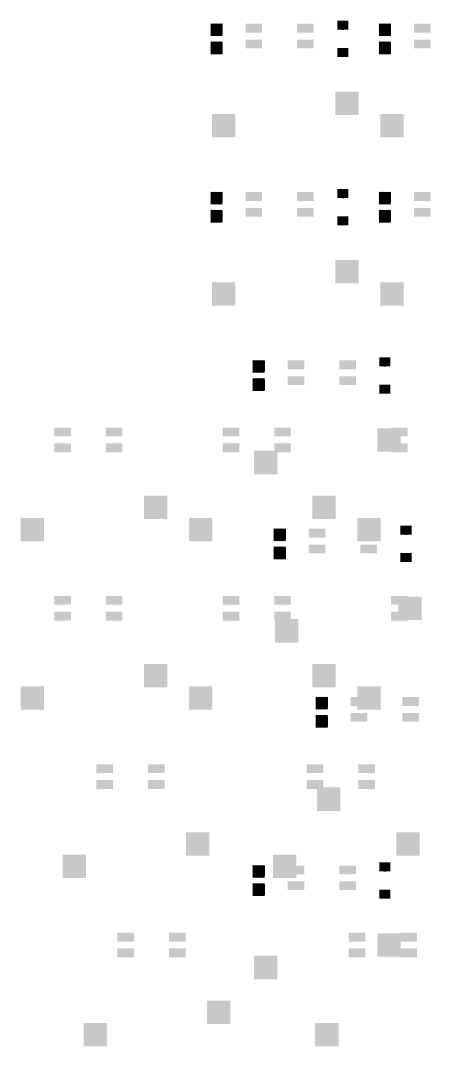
# Model space of a CAD drawing. Extents: x -401 to 1070, y -422 to 1263.
# Drawn here: x 403.8 to 450.2, y -306.8 to -190.7 of the extents above; entities that cross this region are included whole.
import ezdxf

# ---------------------------------------------------------------- set-up
doc = ezdxf.new("R2010")
doc.units = 0
doc.header["$MEASUREMENT"] = 0
for name, color, linetype, true_color in [('BottomLayer', 5, 'Continuous', 0x0000ff), ('BottomPasteMaskLayer', 7, 'Continuous', 0x800000), ('BottomSolderMaskLayer', 7, 'Continuous', 0xaa00ff), ('Document', 7, 'Continuous', 0xffffff)]:
    doc.layers.add(name, color=color, linetype=linetype, true_color=true_color)

msp = doc.modelspace()

# ---------------------------------------------------------------- hatches: boundary and pattern name
at = {"layer": 'BottomLayer'}
for points in [[(425.34, -192.44), (426.69, -192.44), (426.69, -191.03), (425.34, -191.03)], [(429.35, -191.11), (431.13, -191.11), (431.13, -192), (429.35, -192)], [(435.19, -191.11), (436.97, -191.11), (436.97, -192), (435.19, -192)], [(439.7, -190.71), (439.7, -191.71), (440.9, -191.71), (440.9, -190.71)], [(444.39, -192.44), (445.74, -192.44), (445.74, -191.03), (444.39, -191.03)], [(448.4, -191.11), (450.18, -191.11), (450.18, -192), (448.4, -192)], [(425.34, -193.09), (426.69, -193.09), (426.69, -194.5), (425.34, -194.5)], [(429.35, -192.89), (431.13, -192.89), (431.13, -193.78), (429.35, -193.78)], [(435.19, -192.89), (436.97, -192.89), (436.97, -193.78), (435.19, -193.78)], [(439.7, -193.81), (439.7, -194.81), (440.9, -194.81), (440.9, -193.81)], [(444.39, -193.09), (445.74, -193.09), (445.74, -194.5), (444.39, -194.5)], [(448.4, -192.89), (450.18, -192.89), (450.18, -193.78), (448.4, -193.78)], [(439.51, -198.79), (442.05, -198.79), (442.05, -201.33), (439.51, -201.33)], [(425.54, -201.33), (428.08, -201.33), (428.08, -203.87), (425.54, -203.87)], [(444.59, -201.33), (447.13, -201.33), (447.13, -203.87), (444.59, -203.87)], [(425.34, -211.49), (426.69, -211.49), (426.69, -210.08), (425.34, -210.08)], [(439.7, -209.76), (439.7, -210.76), (440.9, -210.76), (440.9, -209.76)], [(444.39, -211.49), (445.74, -211.49), (445.74, -210.08), (444.39, -210.08)], [(429.35, -210.16), (431.13, -210.16), (431.13, -211.05), (429.35, -211.05)], [(435.19, -210.16), (436.97, -210.16), (436.97, -211.05), (435.19, -211.05)], [(448.4, -210.16), (450.18, -210.16), (450.18, -211.05), (448.4, -211.05)], [(425.34, -212.14), (426.69, -212.14), (426.69, -213.55), (425.34, -213.55)], [(429.35, -211.94), (431.13, -211.94), (431.13, -212.83), (429.35, -212.83)], [(435.19, -211.94), (436.97, -211.94), (436.97, -212.83), (435.19, -212.83)], [(444.39, -212.14), (445.74, -212.14), (445.74, -213.55), (444.39, -213.55)], [(448.4, -211.94), (450.18, -211.94), (450.18, -212.83), (448.4, -212.83)], [(439.7, -212.86), (439.7, -213.86), (440.9, -213.86), (440.9, -212.86)], [(439.51, -217.84), (442.05, -217.84), (442.05, -220.38), (439.51, -220.38)], [(425.54, -220.38), (428.08, -220.38), (428.08, -222.92), (425.54, -222.92)], [(444.59, -220.38), (447.13, -220.38), (447.13, -222.92), (444.59, -222.92)], [(430.1, -230.54), (431.45, -230.54), (431.45, -229.13), (430.1, -229.13)], [(434.11, -229.21), (435.89, -229.21), (435.89, -230.1), (434.11, -230.1)], [(439.95, -229.21), (441.73, -229.21), (441.73, -230.1), (439.95, -230.1)], [(444.46, -228.81), (444.46, -229.81), (445.66, -229.81), (445.66, -228.81)], [(434.11, -230.99), (435.89, -230.99), (435.89, -231.88), (434.11, -231.88)], [(439.95, -230.99), (441.73, -230.99), (441.73, -231.88), (439.95, -231.88)], [(430.1, -231.19), (431.45, -231.19), (431.45, -232.6), (430.1, -232.6)], [(444.46, -231.91), (444.46, -232.91), (445.66, -232.91), (445.66, -231.91)], [(407.7, -236.82), (409.47, -236.82), (409.47, -237.71), (407.7, -237.71)], [(413.54, -236.82), (415.32, -236.82), (415.32, -237.71), (413.54, -237.71)], [(426.75, -236.82), (428.52, -236.82), (428.52, -237.71), (426.75, -237.71)], [(432.59, -236.82), (434.37, -236.82), (434.37, -237.71), (432.59, -237.71)], [(445.8, -236.82), (447.58, -236.82), (447.58, -237.71), (445.8, -237.71)], [(444.27, -236.89), (446.81, -236.89), (446.81, -239.43), (444.27, -239.43)], [(407.7, -238.6), (409.47, -238.6), (409.47, -239.49), (407.7, -239.49)], [(413.54, -238.6), (415.32, -238.6), (415.32, -239.49), (413.54, -239.49)], [(426.75, -238.6), (428.52, -238.6), (428.52, -239.49), (426.75, -239.49)], [(432.59, -238.6), (434.37, -238.6), (434.37, -239.49), (432.59, -239.49)], [(445.8, -238.6), (447.58, -238.6), (447.58, -239.49), (445.8, -239.49)], [(430.3, -239.43), (432.84, -239.43), (432.84, -241.97), (430.3, -241.97)], [(417.86, -244.51), (420.4, -244.51), (420.4, -247.05), (417.86, -247.05)], [(436.91, -244.51), (439.45, -244.51), (439.45, -247.05), (436.91, -247.05)], [(403.89, -247.05), (406.43, -247.05), (406.43, -249.59), (403.89, -249.59)], [(422.94, -247.05), (425.48, -247.05), (425.48, -249.59), (422.94, -249.59)], [(441.99, -247.05), (444.53, -247.05), (444.53, -249.59), (441.99, -249.59)], [(432.48, -249.59), (433.83, -249.59), (433.83, -248.18), (432.48, -248.18)], [(436.49, -248.26), (438.27, -248.26), (438.27, -249.15), (436.49, -249.15)], [(442.33, -248.26), (444.11, -248.26), (444.11, -249.15), (442.33, -249.15)], [(446.85, -247.86), (446.85, -248.86), (448.05, -248.86), (448.05, -247.86)], [(432.48, -250.24), (433.83, -250.24), (433.83, -251.65), (432.48, -251.65)], [(436.49, -250.04), (438.27, -250.04), (438.27, -250.93), (436.49, -250.93)], [(442.33, -250.04), (444.11, -250.04), (444.11, -250.93), (442.33, -250.93)], [(446.85, -250.96), (446.85, -251.96), (448.05, -251.96), (448.05, -250.96)], [(407.7, -255.87), (409.47, -255.87), (409.47, -256.76), (407.7, -256.76)], [(413.54, -255.87), (415.32, -255.87), (415.32, -256.76), (413.54, -256.76)], [(426.75, -255.87), (428.52, -255.87), (428.52, -256.76), (426.75, -256.76)], [(432.59, -255.87), (434.37, -255.87), (434.37, -256.76), (432.59, -256.76)], [(445.8, -255.87), (447.58, -255.87), (447.58, -256.76), (445.8, -256.76)], [(446.65, -255.94), (449.19, -255.94), (449.19, -258.48), (446.65, -258.48)], [(407.7, -257.65), (409.47, -257.65), (409.47, -258.54), (407.7, -258.54)], [(413.54, -257.65), (415.32, -257.65), (415.32, -258.54), (413.54, -258.54)], [(426.75, -257.65), (428.52, -257.65), (428.52, -258.54), (426.75, -258.54)], [(432.59, -257.65), (434.37, -257.65), (434.37, -258.54), (432.59, -258.54)], [(445.8, -257.65), (447.58, -257.65), (447.58, -258.54), (445.8, -258.54)], [(432.68, -258.48), (435.22, -258.48), (435.22, -261.02), (432.68, -261.02)], [(417.86, -263.56), (420.4, -263.56), (420.4, -266.1), (417.86, -266.1)], [(436.91, -263.56), (439.45, -263.56), (439.45, -266.1), (436.91, -266.1)], [(403.89, -266.1), (406.43, -266.1), (406.43, -268.64), (403.89, -268.64)], [(422.94, -266.1), (425.48, -266.1), (425.48, -268.64), (422.94, -268.64)], [(441.99, -266.1), (444.53, -266.1), (444.53, -268.64), (441.99, -268.64)], [(437.25, -268.64), (438.6, -268.64), (438.6, -267.23), (437.25, -267.23)], [(441.25, -267.31), (443.03, -267.31), (443.03, -268.2), (441.25, -268.2)], [(447.1, -267.31), (448.87, -267.31), (448.87, -268.2), (447.1, -268.2)], [(437.25, -269.29), (438.6, -269.29), (438.6, -270.7), (437.25, -270.7)], [(441.25, -269.09), (443.03, -269.09), (443.03, -269.98), (441.25, -269.98)], [(447.1, -269.09), (448.87, -269.09), (448.87, -269.98), (447.1, -269.98)], [(412.46, -274.93), (414.24, -274.93), (414.24, -275.81), (412.46, -275.81)], [(418.3, -274.93), (420.08, -274.93), (420.08, -275.81), (418.3, -275.81)], [(436.27, -274.93), (438.05, -274.93), (438.05, -275.81), (436.27, -275.81)], [(442.11, -274.93), (443.89, -274.93), (443.89, -275.81), (442.11, -275.81)], [(412.46, -276.7), (414.24, -276.7), (414.24, -277.59), (412.46, -277.59)], [(418.3, -276.7), (420.08, -276.7), (420.08, -277.59), (418.3, -277.59)], [(436.27, -276.7), (438.05, -276.7), (438.05, -277.59), (436.27, -277.59)], [(442.11, -276.7), (443.89, -276.7), (443.89, -277.59), (442.11, -277.59)], [(437.44, -277.54), (439.98, -277.54), (439.98, -280.08), (437.44, -280.08)], [(422.62, -282.61), (425.16, -282.61), (425.16, -285.15), (422.62, -285.15)], [(446.43, -282.61), (448.97, -282.61), (448.97, -285.15), (446.43, -285.15)], [(408.65, -285.15), (411.19, -285.15), (411.19, -287.69), (408.65, -287.69)], [(432.46, -285.15), (435, -285.15), (435, -287.69), (432.46, -287.69)], [(430.1, -287.69), (431.45, -287.69), (431.45, -286.28), (430.1, -286.28)], [(434.11, -286.36), (435.89, -286.36), (435.89, -287.25), (434.11, -287.25)], [(439.95, -286.36), (441.73, -286.36), (441.73, -287.25), (439.95, -287.25)], [(444.46, -285.96), (444.46, -286.96), (445.66, -286.96), (445.66, -285.96)], [(430.1, -288.34), (431.45, -288.34), (431.45, -289.75), (430.1, -289.75)], [(434.11, -288.14), (435.89, -288.14), (435.89, -289.03), (434.11, -289.03)], [(439.95, -288.14), (441.73, -288.14), (441.73, -289.03), (439.95, -289.03)], [(444.46, -289.06), (444.46, -290.06), (445.66, -290.06), (445.66, -289.06)], [(414.84, -293.98), (416.62, -293.98), (416.62, -294.86), (414.84, -294.86)], [(420.68, -293.98), (422.46, -293.98), (422.46, -294.86), (420.68, -294.86)], [(441.03, -293.98), (442.81, -293.98), (442.81, -294.86), (441.03, -294.86)], [(444.27, -294.05), (446.81, -294.05), (446.81, -296.59), (444.27, -296.59)], [(446.88, -293.98), (448.65, -293.98), (448.65, -294.86), (446.88, -294.86)], [(414.84, -295.75), (416.62, -295.75), (416.62, -296.64), (414.84, -296.64)], [(420.68, -295.75), (422.46, -295.75), (422.46, -296.64), (420.68, -296.64)], [(441.03, -295.75), (442.81, -295.75), (442.81, -296.64), (441.03, -296.64)], [(446.88, -295.75), (448.65, -295.75), (448.65, -296.64), (446.88, -296.64)], [(430.3, -296.59), (432.84, -296.59), (432.84, -299.13), (430.3, -299.13)], [(425, -301.66), (427.54, -301.66), (427.54, -304.2), (425, -304.2)], [(411.03, -304.2), (413.57, -304.2), (413.57, -306.74), (411.03, -306.74)], [(437.22, -304.2), (439.76, -304.2), (439.76, -306.74), (437.22, -306.74)]]:
    msp.add_hatch(color=256, dxfattribs=at).paths.add_polyline_path(points)
at = {"layer": 'BottomPasteMaskLayer'}
for points in [[(425.39, -192.29), (425.81, -192.29), (425.81, -191.84), (426.26, -191.84), (426.26, -192.28), (426.67, -192.29), (426.72, -192.24), (426.72, -191.09), (426.67, -191.04), (425.39, -191.04), (425.34, -191.09), (425.34, -192.24)], [(429.35, -191.11), (431.13, -191.11), (431.13, -192), (429.35, -192)], [(435.19, -191.11), (436.97, -191.11), (436.97, -192), (435.19, -192)], [(439.7, -190.71), (439.7, -191.71), (440.9, -191.71), (440.9, -190.71)], [(444.44, -192.29), (444.86, -192.29), (444.86, -191.84), (445.31, -191.84), (445.31, -192.28), (445.72, -192.29), (445.77, -192.24), (445.77, -191.09), (445.72, -191.04), (444.44, -191.04), (444.39, -191.09), (444.39, -192.24)], [(448.4, -191.11), (450.18, -191.11), (450.18, -192), (448.4, -192)], [(425.39, -194.44), (426.67, -194.44), (426.72, -194.39), (426.72, -193.24), (426.67, -193.19), (426.26, -193.18), (426.26, -193.63), (425.81, -193.63), (425.81, -193.19), (425.39, -193.19), (425.34, -193.24), (425.34, -194.39)], [(429.35, -192.89), (431.13, -192.89), (431.13, -193.78), (429.35, -193.78)], [(435.19, -192.89), (436.97, -192.89), (436.97, -193.78), (435.19, -193.78)], [(439.7, -193.81), (439.7, -194.81), (440.9, -194.81), (440.9, -193.81)], [(444.44, -194.44), (445.72, -194.44), (445.77, -194.39), (445.77, -193.24), (445.72, -193.19), (445.31, -193.18), (445.31, -193.63), (444.86, -193.63), (444.86, -193.19), (444.44, -193.19), (444.39, -193.24), (444.39, -194.39)], [(448.4, -192.89), (450.18, -192.89), (450.18, -193.78), (448.4, -193.78)], [(439.51, -198.79), (442.05, -198.79), (442.05, -201.33), (439.51, -201.33)], [(425.54, -201.33), (428.08, -201.33), (428.08, -203.87), (425.54, -203.87)], [(444.59, -201.33), (447.13, -201.33), (447.13, -203.87), (444.59, -203.87)], [(425.39, -211.34), (425.81, -211.34), (425.81, -210.89), (426.26, -210.89), (426.26, -211.33), (426.67, -211.34), (426.72, -211.29), (426.72, -210.14), (426.67, -210.09), (425.39, -210.09), (425.34, -210.14), (425.34, -211.29)], [(439.7, -209.76), (439.7, -210.76), (440.9, -210.76), (440.9, -209.76)], [(444.44, -211.34), (444.86, -211.34), (444.86, -210.89), (445.31, -210.89), (445.31, -211.33), (445.72, -211.34), (445.77, -211.29), (445.77, -210.14), (445.72, -210.09), (444.44, -210.09), (444.39, -210.14), (444.39, -211.29)], [(429.35, -210.16), (431.13, -210.16), (431.13, -211.05), (429.35, -211.05)], [(435.19, -210.16), (436.97, -210.16), (436.97, -211.05), (435.19, -211.05)], [(448.4, -210.16), (450.18, -210.16), (450.18, -211.05), (448.4, -211.05)], [(425.39, -213.49), (426.67, -213.49), (426.72, -213.44), (426.72, -212.29), (426.67, -212.24), (426.26, -212.23), (426.26, -212.68), (425.81, -212.68), (425.81, -212.24), (425.39, -212.24), (425.34, -212.29), (425.34, -213.44)], [(429.35, -211.94), (431.13, -211.94), (431.13, -212.83), (429.35, -212.83)], [(435.19, -211.94), (436.97, -211.94), (436.97, -212.83), (435.19, -212.83)], [(444.44, -213.49), (445.72, -213.49), (445.77, -213.44), (445.77, -212.29), (445.72, -212.24), (445.31, -212.23), (445.31, -212.68), (444.86, -212.68), (444.86, -212.24), (444.44, -212.24), (444.39, -212.29), (444.39, -213.44)], [(448.4, -211.94), (450.18, -211.94), (450.18, -212.83), (448.4, -212.83)], [(439.7, -212.86), (439.7, -213.86), (440.9, -213.86), (440.9, -212.86)], [(439.51, -217.84), (442.05, -217.84), (442.05, -220.38), (439.51, -220.38)], [(425.54, -220.38), (428.08, -220.38), (428.08, -222.92), (425.54, -222.92)], [(444.59, -220.38), (447.13, -220.38), (447.13, -222.92), (444.59, -222.92)], [(430.16, -230.39), (430.58, -230.39), (430.58, -229.94), (431.03, -229.94), (431.03, -230.38), (431.44, -230.39), (431.49, -230.34), (431.49, -229.19), (431.44, -229.14), (430.16, -229.14), (430.11, -229.19), (430.11, -230.34)], [(434.11, -229.21), (435.89, -229.21), (435.89, -230.1), (434.11, -230.1)], [(439.95, -229.21), (441.73, -229.21), (441.73, -230.1), (439.95, -230.1)], [(444.46, -228.81), (444.46, -229.81), (445.66, -229.81), (445.66, -228.81)], [(434.11, -230.99), (435.89, -230.99), (435.89, -231.88), (434.11, -231.88)], [(439.95, -230.99), (441.73, -230.99), (441.73, -231.88), (439.95, -231.88)], [(430.16, -232.54), (431.44, -232.54), (431.49, -232.49), (431.49, -231.34), (431.44, -231.29), (431.03, -231.28), (431.03, -231.73), (430.58, -231.73), (430.58, -231.29), (430.16, -231.29), (430.11, -231.34), (430.11, -232.49)], [(444.46, -231.91), (444.46, -232.91), (445.66, -232.91), (445.66, -231.91)], [(407.7, -236.82), (409.47, -236.82), (409.47, -237.71), (407.7, -237.71)], [(413.54, -236.82), (415.32, -236.82), (415.32, -237.71), (413.54, -237.71)], [(426.75, -236.82), (428.52, -236.82), (428.52, -237.71), (426.75, -237.71)], [(432.59, -236.82), (434.37, -236.82), (434.37, -237.71), (432.59, -237.71)], [(445.8, -236.82), (447.58, -236.82), (447.58, -237.71), (445.8, -237.71)], [(444.27, -236.89), (446.81, -236.89), (446.81, -239.43), (444.27, -239.43)], [(407.7, -238.6), (409.47, -238.6), (409.47, -239.49), (407.7, -239.49)], [(413.54, -238.6), (415.32, -238.6), (415.32, -239.49), (413.54, -239.49)], [(426.75, -238.6), (428.52, -238.6), (428.52, -239.49), (426.75, -239.49)], [(432.59, -238.6), (434.37, -238.6), (434.37, -239.49), (432.59, -239.49)], [(445.8, -238.6), (447.58, -238.6), (447.58, -239.49), (445.8, -239.49)], [(430.3, -239.43), (432.84, -239.43), (432.84, -241.97), (430.3, -241.97)], [(417.86, -244.51), (420.4, -244.51), (420.4, -247.05), (417.86, -247.05)], [(436.91, -244.51), (439.45, -244.51), (439.45, -247.05), (436.91, -247.05)], [(403.89, -247.05), (406.43, -247.05), (406.43, -249.59), (403.89, -249.59)], [(422.94, -247.05), (425.48, -247.05), (425.48, -249.59), (422.94, -249.59)], [(441.99, -247.05), (444.53, -247.05), (444.53, -249.59), (441.99, -249.59)], [(432.54, -249.44), (432.96, -249.44), (432.96, -248.99), (433.41, -248.99), (433.41, -249.43), (433.82, -249.44), (433.87, -249.39), (433.87, -248.24), (433.82, -248.19), (432.54, -248.19), (432.49, -248.24), (432.49, -249.39)], [(436.49, -248.26), (438.27, -248.26), (438.27, -249.15), (436.49, -249.15)], [(442.33, -248.26), (444.11, -248.26), (444.11, -249.15), (442.33, -249.15)], [(446.85, -247.86), (446.85, -248.86), (448.05, -248.86), (448.05, -247.86)], [(432.54, -251.59), (433.82, -251.59), (433.87, -251.54), (433.87, -250.39), (433.82, -250.34), (433.41, -250.33), (433.41, -250.78), (432.96, -250.78), (432.96, -250.34), (432.54, -250.34), (432.49, -250.39), (432.49, -251.54)], [(436.49, -250.04), (438.27, -250.04), (438.27, -250.93), (436.49, -250.93)], [(442.33, -250.04), (444.11, -250.04), (444.11, -250.93), (442.33, -250.93)], [(446.85, -250.96), (446.85, -251.96), (448.05, -251.96), (448.05, -250.96)], [(407.7, -255.87), (409.47, -255.87), (409.47, -256.76), (407.7, -256.76)], [(413.54, -255.87), (415.32, -255.87), (415.32, -256.76), (413.54, -256.76)], [(426.75, -255.87), (428.52, -255.87), (428.52, -256.76), (426.75, -256.76)], [(432.59, -255.87), (434.37, -255.87), (434.37, -256.76), (432.59, -256.76)], [(445.8, -255.87), (447.58, -255.87), (447.58, -256.76), (445.8, -256.76)], [(446.65, -255.94), (449.19, -255.94), (449.19, -258.48), (446.65, -258.48)], [(407.7, -257.65), (409.47, -257.65), (409.47, -258.54), (407.7, -258.54)], [(413.54, -257.65), (415.32, -257.65), (415.32, -258.54), (413.54, -258.54)], [(426.75, -257.65), (428.52, -257.65), (428.52, -258.54), (426.75, -258.54)], [(432.59, -257.65), (434.37, -257.65), (434.37, -258.54), (432.59, -258.54)], [(445.8, -257.65), (447.58, -257.65), (447.58, -258.54), (445.8, -258.54)], [(432.68, -258.48), (435.22, -258.48), (435.22, -261.02), (432.68, -261.02)], [(417.86, -263.56), (420.4, -263.56), (420.4, -266.1), (417.86, -266.1)], [(436.91, -263.56), (439.45, -263.56), (439.45, -266.1), (436.91, -266.1)], [(403.89, -266.1), (406.43, -266.1), (406.43, -268.64), (403.89, -268.64)], [(422.94, -266.1), (425.48, -266.1), (425.48, -268.64), (422.94, -268.64)], [(441.99, -266.1), (444.53, -266.1), (444.53, -268.64), (441.99, -268.64)], [(437.3, -268.49), (437.72, -268.49), (437.72, -268.04), (438.17, -268.04), (438.17, -268.48), (438.58, -268.49), (438.63, -268.44), (438.63, -267.29), (438.58, -267.24), (437.3, -267.24), (437.25, -267.29), (437.25, -268.44)], [(441.25, -267.31), (443.03, -267.31), (443.03, -268.2), (441.25, -268.2)], [(447.1, -267.31), (448.87, -267.31), (448.87, -268.2), (447.1, -268.2)], [(441.25, -269.09), (443.03, -269.09), (443.03, -269.98), (441.25, -269.98)], [(447.1, -269.09), (448.87, -269.09), (448.87, -269.98), (447.1, -269.98)], [(437.3, -270.64), (438.58, -270.64), (438.63, -270.59), (438.63, -269.44), (438.58, -269.39), (438.17, -269.38), (438.17, -269.83), (437.72, -269.83), (437.72, -269.39), (437.3, -269.39), (437.25, -269.44), (437.25, -270.59)], [(412.46, -274.93), (414.24, -274.93), (414.24, -275.81), (412.46, -275.81)], [(418.3, -274.93), (420.08, -274.93), (420.08, -275.81), (418.3, -275.81)], [(436.27, -274.93), (438.05, -274.93), (438.05, -275.81), (436.27, -275.81)], [(442.11, -274.93), (443.89, -274.93), (443.89, -275.81), (442.11, -275.81)], [(412.46, -276.7), (414.24, -276.7), (414.24, -277.59), (412.46, -277.59)], [(418.3, -276.7), (420.08, -276.7), (420.08, -277.59), (418.3, -277.59)], [(436.27, -276.7), (438.05, -276.7), (438.05, -277.59), (436.27, -277.59)], [(442.11, -276.7), (443.89, -276.7), (443.89, -277.59), (442.11, -277.59)], [(437.44, -277.54), (439.98, -277.54), (439.98, -280.08), (437.44, -280.08)], [(422.62, -282.61), (425.16, -282.61), (425.16, -285.15), (422.62, -285.15)], [(446.43, -282.61), (448.97, -282.61), (448.97, -285.15), (446.43, -285.15)], [(408.65, -285.15), (411.19, -285.15), (411.19, -287.69), (408.65, -287.69)], [(432.46, -285.15), (435, -285.15), (435, -287.69), (432.46, -287.69)], [(430.16, -287.54), (430.58, -287.54), (430.58, -287.09), (431.03, -287.09), (431.03, -287.53), (431.44, -287.54), (431.49, -287.49), (431.49, -286.34), (431.44, -286.29), (430.16, -286.29), (430.11, -286.34), (430.11, -287.49)], [(434.11, -286.36), (435.89, -286.36), (435.89, -287.25), (434.11, -287.25)], [(439.95, -286.36), (441.73, -286.36), (441.73, -287.25), (439.95, -287.25)], [(444.46, -285.96), (444.46, -286.96), (445.66, -286.96), (445.66, -285.96)], [(430.16, -289.69), (431.44, -289.69), (431.49, -289.64), (431.49, -288.49), (431.44, -288.44), (431.03, -288.43), (431.03, -288.88), (430.58, -288.88), (430.58, -288.44), (430.16, -288.44), (430.11, -288.49), (430.11, -289.64)], [(434.11, -288.14), (435.89, -288.14), (435.89, -289.03), (434.11, -289.03)], [(439.95, -288.14), (441.73, -288.14), (441.73, -289.03), (439.95, -289.03)], [(444.46, -289.06), (444.46, -290.06), (445.66, -290.06), (445.66, -289.06)], [(414.84, -293.98), (416.62, -293.98), (416.62, -294.86), (414.84, -294.86)], [(420.68, -293.98), (422.46, -293.98), (422.46, -294.86), (420.68, -294.86)], [(441.03, -293.98), (442.81, -293.98), (442.81, -294.86), (441.03, -294.86)], [(444.27, -294.05), (446.81, -294.05), (446.81, -296.59), (444.27, -296.59)], [(446.88, -293.98), (448.65, -293.98), (448.65, -294.86), (446.88, -294.86)], [(414.84, -295.75), (416.62, -295.75), (416.62, -296.64), (414.84, -296.64)], [(420.68, -295.75), (422.46, -295.75), (422.46, -296.64), (420.68, -296.64)], [(441.03, -295.75), (442.81, -295.75), (442.81, -296.64), (441.03, -296.64)], [(446.88, -295.75), (448.65, -295.75), (448.65, -296.64), (446.88, -296.64)], [(430.3, -296.59), (432.84, -296.59), (432.84, -299.13), (430.3, -299.13)], [(425, -301.66), (427.54, -301.66), (427.54, -304.2), (425, -304.2)], [(411.03, -304.2), (413.57, -304.2), (413.57, -306.74), (411.03, -306.74)], [(437.22, -304.2), (439.76, -304.2), (439.76, -306.74), (437.22, -306.74)]]:
    msp.add_hatch(color=256, dxfattribs=at).paths.add_polyline_path(points)
at = {"layer": 'BottomSolderMaskLayer'}
for points in [[(425.31, -192.46), (426.71, -192.46), (426.71, -191), (425.31, -191)], [(429.3, -191.06), (431.18, -191.06), (431.18, -192.05), (429.3, -192.05)], [(435.14, -191.06), (437.02, -191.06), (437.02, -192.05), (435.14, -192.05)], [(439.67, -190.69), (439.67, -191.73), (440.93, -191.73), (440.93, -190.69)], [(444.36, -192.46), (445.76, -192.46), (445.76, -191), (444.36, -191)], [(448.35, -191.06), (450.23, -191.06), (450.23, -192.05), (448.35, -192.05)], [(425.31, -193.06), (426.71, -193.06), (426.71, -194.52), (425.31, -194.52)], [(429.3, -192.84), (431.18, -192.84), (431.18, -193.83), (429.3, -193.83)], [(435.14, -192.84), (437.02, -192.84), (437.02, -193.83), (435.14, -193.83)], [(439.67, -193.79), (439.67, -194.83), (440.93, -194.83), (440.93, -193.79)], [(444.36, -193.06), (445.76, -193.06), (445.76, -194.52), (444.36, -194.52)], [(448.35, -192.84), (450.23, -192.84), (450.23, -193.83), (448.35, -193.83)], [(439.46, -198.74), (442.1, -198.74), (442.1, -201.38), (439.46, -201.38)], [(425.49, -201.28), (428.13, -201.28), (428.13, -203.92), (425.49, -203.92)], [(444.54, -201.28), (447.18, -201.28), (447.18, -203.92), (444.54, -203.92)], [(425.31, -211.51), (426.71, -211.51), (426.71, -210.05), (425.31, -210.05)], [(429.3, -210.11), (431.18, -210.11), (431.18, -211.1), (429.3, -211.1)], [(435.14, -210.11), (437.02, -210.11), (437.02, -211.1), (435.14, -211.1)], [(439.67, -209.74), (439.67, -210.78), (440.93, -210.78), (440.93, -209.74)], [(444.36, -211.51), (445.76, -211.51), (445.76, -210.05), (444.36, -210.05)], [(448.35, -210.11), (450.23, -210.11), (450.23, -211.1), (448.35, -211.1)], [(425.31, -212.11), (426.71, -212.11), (426.71, -213.57), (425.31, -213.57)], [(429.3, -211.89), (431.18, -211.89), (431.18, -212.88), (429.3, -212.88)], [(435.14, -211.89), (437.02, -211.89), (437.02, -212.88), (435.14, -212.88)], [(444.36, -212.11), (445.76, -212.11), (445.76, -213.57), (444.36, -213.57)], [(448.35, -211.89), (450.23, -211.89), (450.23, -212.88), (448.35, -212.88)], [(439.67, -212.84), (439.67, -213.88), (440.93, -213.88), (440.93, -212.84)], [(439.46, -217.79), (442.1, -217.79), (442.1, -220.43), (439.46, -220.43)], [(425.49, -220.33), (428.13, -220.33), (428.13, -222.97), (425.49, -222.97)], [(444.54, -220.33), (447.18, -220.33), (447.18, -222.97), (444.54, -222.97)], [(430.08, -230.56), (431.48, -230.56), (431.48, -229.1), (430.08, -229.1)], [(434.06, -229.16), (435.94, -229.16), (435.94, -230.15), (434.06, -230.15)], [(439.9, -229.16), (441.78, -229.16), (441.78, -230.15), (439.9, -230.15)], [(444.43, -228.79), (444.43, -229.83), (445.69, -229.83), (445.69, -228.79)], [(434.06, -230.94), (435.94, -230.94), (435.94, -231.93), (434.06, -231.93)], [(439.9, -230.94), (441.78, -230.94), (441.78, -231.93), (439.9, -231.93)], [(430.08, -231.16), (431.48, -231.16), (431.48, -232.62), (430.08, -232.62)], [(444.43, -231.89), (444.43, -232.93), (445.69, -232.93), (445.69, -231.89)], [(407.65, -236.77), (409.53, -236.77), (409.53, -237.76), (407.65, -237.76)], [(413.49, -236.77), (415.37, -236.77), (415.37, -237.76), (413.49, -237.76)], [(426.7, -236.77), (428.58, -236.77), (428.58, -237.76), (426.7, -237.76)], [(432.54, -236.77), (434.42, -236.77), (434.42, -237.76), (432.54, -237.76)], [(445.75, -236.77), (447.63, -236.77), (447.63, -237.76), (445.75, -237.76)], [(444.22, -236.84), (446.86, -236.84), (446.86, -239.49), (444.22, -239.49)], [(407.65, -238.55), (409.53, -238.55), (409.53, -239.54), (407.65, -239.54)], [(413.49, -238.55), (415.37, -238.55), (415.37, -239.54), (413.49, -239.54)], [(426.7, -238.55), (428.58, -238.55), (428.58, -239.54), (426.7, -239.54)], [(432.54, -238.55), (434.42, -238.55), (434.42, -239.54), (432.54, -239.54)], [(445.75, -238.55), (447.63, -238.55), (447.63, -239.54), (445.75, -239.54)], [(430.25, -239.38), (432.89, -239.38), (432.89, -242.03), (430.25, -242.03)], [(417.81, -244.46), (420.45, -244.46), (420.45, -247.1), (417.81, -247.1)], [(436.86, -244.46), (439.5, -244.46), (439.5, -247.1), (436.86, -247.1)], [(403.84, -247), (406.48, -247), (406.48, -249.64), (403.84, -249.64)], [(422.89, -247), (425.53, -247), (425.53, -249.64), (422.89, -249.64)], [(441.94, -247), (444.58, -247), (444.58, -249.64), (441.94, -249.64)], [(432.46, -249.61), (433.86, -249.61), (433.86, -248.15), (432.46, -248.15)], [(436.44, -248.21), (438.32, -248.21), (438.32, -249.2), (436.44, -249.2)], [(442.28, -248.21), (444.16, -248.21), (444.16, -249.2), (442.28, -249.2)], [(446.81, -247.84), (446.81, -248.88), (448.08, -248.88), (448.08, -247.84)], [(432.46, -250.21), (433.86, -250.21), (433.86, -251.67), (432.46, -251.67)], [(436.44, -249.99), (438.32, -249.99), (438.32, -250.98), (436.44, -250.98)], [(442.28, -249.99), (444.16, -249.99), (444.16, -250.98), (442.28, -250.98)], [(446.81, -250.94), (446.81, -251.98), (448.08, -251.98), (448.08, -250.94)], [(407.65, -255.82), (409.53, -255.82), (409.53, -256.81), (407.65, -256.81)], [(413.49, -255.82), (415.37, -255.82), (415.37, -256.81), (413.49, -256.81)], [(426.7, -255.82), (428.58, -255.82), (428.58, -256.81), (426.7, -256.81)], [(432.54, -255.82), (434.42, -255.82), (434.42, -256.81), (432.54, -256.81)], [(445.75, -255.82), (447.63, -255.82), (447.63, -256.81), (445.75, -256.81)], [(446.6, -255.89), (449.24, -255.89), (449.24, -258.54), (446.6, -258.54)], [(407.65, -257.6), (409.53, -257.6), (409.53, -258.59), (407.65, -258.59)], [(413.49, -257.6), (415.37, -257.6), (415.37, -258.59), (413.49, -258.59)], [(426.7, -257.6), (428.58, -257.6), (428.58, -258.59), (426.7, -258.59)], [(432.54, -257.6), (434.42, -257.6), (434.42, -258.59), (432.54, -258.59)], [(445.75, -257.6), (447.63, -257.6), (447.63, -258.59), (445.75, -258.59)], [(432.63, -258.43), (435.27, -258.43), (435.27, -261.08), (432.63, -261.08)], [(417.81, -263.51), (420.45, -263.51), (420.45, -266.15), (417.81, -266.15)], [(436.86, -263.51), (439.5, -263.51), (439.5, -266.15), (436.86, -266.15)], [(403.84, -266.05), (406.48, -266.05), (406.48, -268.69), (403.84, -268.69)], [(422.89, -266.05), (425.53, -266.05), (425.53, -268.69), (422.89, -268.69)], [(441.94, -266.05), (444.58, -266.05), (444.58, -268.69), (441.94, -268.69)], [(437.22, -268.66), (438.62, -268.66), (438.62, -267.2), (437.22, -267.2)], [(441.2, -267.26), (443.08, -267.26), (443.08, -268.25), (441.2, -268.25)], [(447.05, -267.26), (448.92, -267.26), (448.92, -268.25), (447.05, -268.25)], [(437.22, -269.26), (438.62, -269.26), (438.62, -270.72), (437.22, -270.72)], [(441.2, -269.04), (443.08, -269.04), (443.08, -270.03), (441.2, -270.03)], [(447.05, -269.04), (448.92, -269.04), (448.92, -270.03), (447.05, -270.03)], [(412.41, -274.87), (414.29, -274.87), (414.29, -275.86), (412.41, -275.86)], [(418.25, -274.87), (420.13, -274.87), (420.13, -275.86), (418.25, -275.86)], [(436.22, -274.87), (438.1, -274.87), (438.1, -275.86), (436.22, -275.86)], [(442.06, -274.87), (443.94, -274.87), (443.94, -275.86), (442.06, -275.86)], [(412.41, -276.65), (414.29, -276.65), (414.29, -277.64), (412.41, -277.64)], [(418.25, -276.65), (420.13, -276.65), (420.13, -277.64), (418.25, -277.64)], [(436.22, -276.65), (438.1, -276.65), (438.1, -277.64), (436.22, -277.64)], [(442.06, -276.65), (443.94, -276.65), (443.94, -277.64), (442.06, -277.64)], [(437.39, -277.48), (440.03, -277.48), (440.03, -280.13), (437.39, -280.13)], [(422.57, -282.56), (425.21, -282.56), (425.21, -285.2), (422.57, -285.2)], [(446.38, -282.56), (449.02, -282.56), (449.02, -285.2), (446.38, -285.2)], [(408.6, -285.1), (411.24, -285.1), (411.24, -287.74), (408.6, -287.74)], [(432.41, -285.1), (435.05, -285.1), (435.05, -287.74), (432.41, -287.74)], [(430.08, -287.71), (431.48, -287.71), (431.48, -286.25), (430.08, -286.25)], [(434.06, -286.31), (435.94, -286.31), (435.94, -287.3), (434.06, -287.3)], [(439.9, -286.31), (441.78, -286.31), (441.78, -287.3), (439.9, -287.3)], [(444.43, -285.94), (444.43, -286.98), (445.69, -286.98), (445.69, -285.94)], [(430.08, -288.31), (431.48, -288.31), (431.48, -289.77), (430.08, -289.77)], [(434.06, -288.09), (435.94, -288.09), (435.94, -289.08), (434.06, -289.08)], [(439.9, -288.09), (441.78, -288.09), (441.78, -289.08), (439.9, -289.08)], [(444.43, -289.04), (444.43, -290.08), (445.69, -290.08), (445.69, -289.04)], [(414.79, -293.92), (416.67, -293.92), (416.67, -294.92), (414.79, -294.92)], [(420.63, -293.92), (422.51, -293.92), (422.51, -294.92), (420.63, -294.92)], [(440.98, -293.92), (442.86, -293.92), (442.86, -294.92), (440.98, -294.92)], [(444.22, -293.99), (446.86, -293.99), (446.86, -296.64), (444.22, -296.64)], [(446.83, -293.92), (448.71, -293.92), (448.71, -294.92), (446.83, -294.92)], [(414.79, -295.7), (416.67, -295.7), (416.67, -296.69), (414.79, -296.69)], [(420.63, -295.7), (422.51, -295.7), (422.51, -296.69), (420.63, -296.69)], [(440.98, -295.7), (442.86, -295.7), (442.86, -296.69), (440.98, -296.69)], [(446.83, -295.7), (448.71, -295.7), (448.71, -296.69), (446.83, -296.69)], [(430.25, -296.53), (432.89, -296.53), (432.89, -299.18), (430.25, -299.18)], [(424.95, -301.61), (427.59, -301.61), (427.59, -304.25), (424.95, -304.25)], [(410.98, -304.15), (413.62, -304.15), (413.62, -306.79), (410.98, -306.79)], [(437.17, -304.15), (439.82, -304.15), (439.82, -306.79), (437.17, -306.79)]]:
    msp.add_hatch(color=256, dxfattribs=at).paths.add_polyline_path(points)
at = {"layer": 'Document'}
for points in [[(440.17, -190.86), (440.17, -191.75), (440.43, -191.75), (440.43, -190.86)], [(440.74, -194.23), (439.85, -194.23), (439.85, -194.49), (440.74, -194.49)], [(440.17, -193.9), (440.17, -194.79), (440.43, -194.79), (440.43, -193.9)], [(440.17, -209.91), (440.17, -210.8), (440.43, -210.8), (440.43, -209.91)], [(440.74, -213.28), (439.85, -213.28), (439.85, -213.54), (440.74, -213.54)], [(440.17, -212.95), (440.17, -213.84), (440.43, -213.84), (440.43, -212.95)], [(444.94, -228.96), (444.94, -229.85), (445.19, -229.85), (445.19, -228.96)], [(444.94, -232), (444.94, -232.89), (445.19, -232.89), (445.19, -232)], [(445.5, -232.33), (444.61, -232.33), (444.61, -232.59), (445.5, -232.59)], [(447.32, -248.01), (447.32, -248.9), (447.57, -248.9), (447.57, -248.01)], [(447.88, -251.38), (446.99, -251.38), (446.99, -251.64), (447.88, -251.64)], [(447.32, -251.06), (447.32, -251.94), (447.57, -251.94), (447.57, -251.06)], [(444.94, -286.11), (444.94, -287), (445.19, -287), (445.19, -286.11)], [(445.5, -289.48), (444.61, -289.48), (444.61, -289.74), (445.5, -289.74)], [(444.94, -289.16), (444.94, -290.05), (445.19, -290.05), (445.19, -289.16)]]:
    msp.add_hatch(color=256, dxfattribs=at).paths.add_polyline_path(points)

doc.saveas('drawing.dxf')
